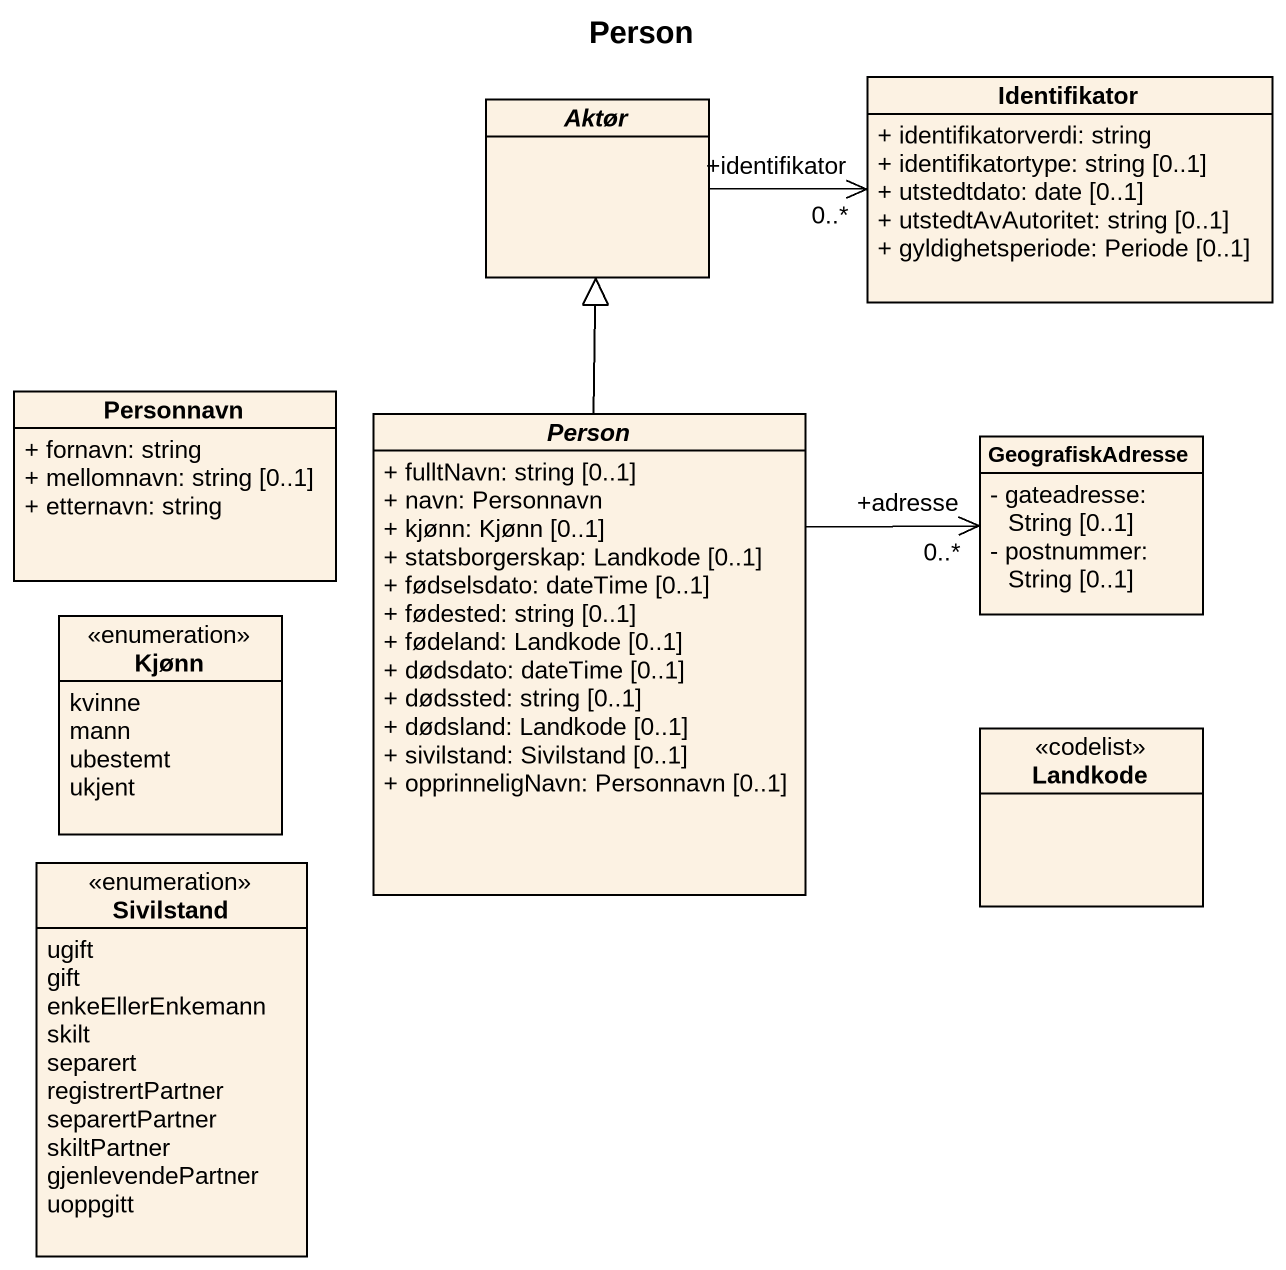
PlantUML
@startuml
title Person
hide circle
hide empty members
skinparam classAttributeIconSize 0
abstract class Aktør
class Identifikator {
  + identifikatorverdi: string
  + identifikatortype: string [0..1]
  + utstedtdato: date [0..1]
  + utstedtAvAutoritet: string [0..1]
  + gyldighetsperiode: Periode [0..1]
}
class Personnavn {
  + fornavn: string
  + mellomnavn: string [0..1]
  + etternavn: string
}
abstract class "Person" as Person_ {
  + fulltNavn: string [0..1]
  + navn: Personnavn
  + kjønn: Kjønn [0..1]
  + statsborgerskap: Landkode [0..1]
  + fødselsdato: dateTime [0..1]
  + fødested: string [0..1]
  + fødeland: Landkode [0..1]
  + dødsdato: dateTime [0..1]
  + dødssted: string [0..1]
  + dødsland: Landkode [0..1]
  + sivilstand: Sivilstand [0..1]
  + opprinneligNavn: Personnavn [0..1]
}
class GeografiskAdresse {
  - gateadresse: String [0..1]
  - postnummer: String [0..1]
}
enum Kjønn {
  kvinne
  mann
  ubestemt
  ukjent
}
class Landkode <<codelist>>
enum Sivilstand {
  ugift
  gift
  enkeEllerEnkemann
  skilt
  separert
  registrertPartner
  separertPartner
  skiltPartner
  gjenlevendePartner
  uoppgitt
}
Identifikator "+identifikator\n0..*" <-left- Aktør
Person_ -up-|> Aktør
Person_ -right-> "+adresse\n0..*" GeografiskAdresse
@enduml
